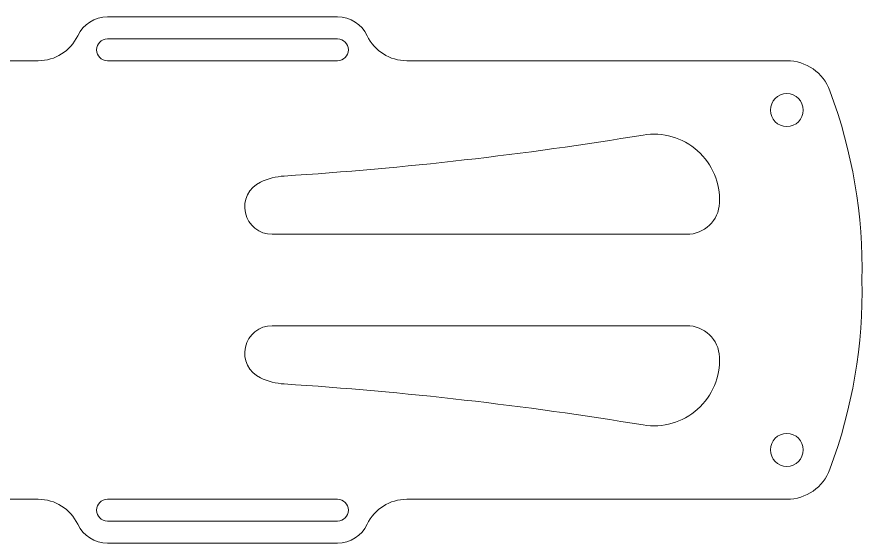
# Model space of a CAD drawing. Header units: millimetres. Extents: x -40 to 114, y -24 to 24.
# Drawn here: x 37.3 to 114.5, y -24 to 24 of the extents above; entities that cross this region are included whole.
import ezdxf

# ---------------------------------------------------------------- set-up
doc = ezdxf.new("R2010")
doc.units = ezdxf.units.MM
doc.layers.add('1', color=7, linetype='Continuous', true_color=0xffffff)

msp = doc.modelspace()

# ---------------------------------------------------------------- linework, layer by layer
at = {"layer": '1', "color": 3, "linetype": 'Continuous', "lineweight": 18}
for p, q in [((45.596686, 24), (66.596686, 24)), ((45.596686, 22), (66.596686, 22)), ((31.921241, 20), (39.272131, 20)), ((66.596686, 20), (45.596686, 20)), ((72.921241, 20), (107.612588, 20)), ((60.629579, 4.165983), (98.473924, 4.165983)), ((60.629579, -4.165983), (98.473924, -4.165983)), ((31.921241, -20), (39.272131, -20)), ((66.596686, -20), (45.596686, -20)), ((72.921241, -20), (107.612588, -20)), ((45.596686, -22), (66.596686, -22)), ((45.596686, -24), (66.596686, -24))]:
    msp.add_line(p, q, dxfattribs=at)
for centre in [(107.612588, 15.5), (107.612588, -15.5)]:
    msp.add_circle(centre, 1.5, dxfattribs=at)
for centre, radius, start, end in [((45.596686, 21), 3, 90, 154.623066), ((66.596686, 21), 3, 25.376934, 90), ((39.272131, 24), 4, 270, 334.623066), ((45.596686, 21), 1, 90, 270), ((66.596686, 21), 1, 270, 90), ((72.921241, 24), 4, 205.376934, 270), ((107.612588, 15.804), 4.196, 20.412903, 90), ((67.843398, 0.972765), 46.640716, 358.804921, 20.448606), ((40.500627, 341.291227), 332.483703, 273.661827, 279.347364), ((95.476998, 7.301984), 6, 357.40171, 99.347353), ((62.118714, 3.498579), 6, 93.661854, 115.180286), ((60.629579, 6.665983), 2.5, 115.180313, 270), ((98.473924, 7.165983), 3, 269.999997, 357.401729), ((67.843398, -0.972765), 46.640716, 339.551394, 1.195079), ((60.629579, -6.665983), 2.5, 90, 244.819687), ((98.473924, -7.165983), 3, 2.598271, 90.000003), ((95.476998, -7.301984), 6, 260.652647, 2.59829), ((62.118714, -3.498579), 6, 244.819714, 266.338146), ((40.500627, -341.291227), 332.483703, 80.652636, 86.338173), ((107.612588, -15.804), 4.196, 270, 339.587097), ((39.272131, -24), 4, 25.376934, 90), ((45.596686, -21), 1, 90, 270), ((66.596686, -21), 1, 270, 90), ((72.921241, -24), 4, 90, 154.623066), ((45.596686, -21), 3, 205.376934, 270), ((66.596686, -21), 3, 270, 334.623066)]:
    msp.add_arc(centre, radius, start, end, dxfattribs=at)

doc.saveas('drawing.dxf')
